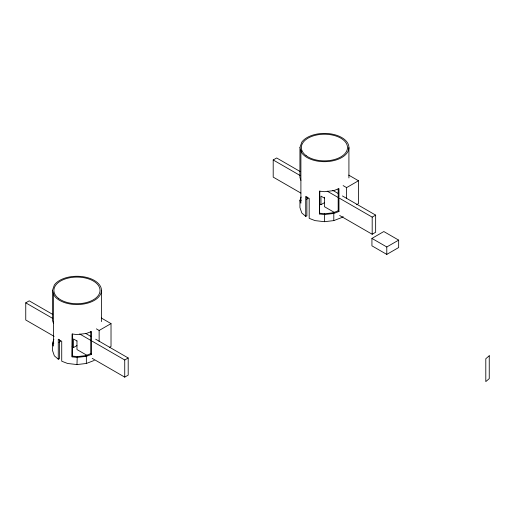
<?xml version="1.0" encoding="UTF-8"?>
<svg xmlns="http://www.w3.org/2000/svg" width="515" height="515" viewBox="0 0 515 515"><rect width="100%" height="100%" fill="white"/><g stroke="black" fill="none" stroke-linecap="round" stroke-linejoin="round"><path stroke-width="0.77" d="M52.479 290.409L54.339 284.995A24.495 14.143 0 0 1 91.882 279.188A24.495 14.143 0 0 1 91.882 301.629A24.495 14.143 0 0 1 54.339 295.816L52.479 290.409L52.479 320.414L53.444 323.233M53.875 339.218L52.479 343.273L52.479 350.412L54.339 355.826L58.266 359.213L59.425 358.762L59.425 339.565M72.094 356.856L72.094 333.997L76.973 334.557L86.346 333.482L91.509 331.493L91.509 354.352L86.346 356.341L76.973 357.416L72.094 356.856L72.37 333.99M91.509 354.352L90.73 353.676L85.567 355.665L77.244 356.625L76.973 364.556L86.346 363.481L94.296 360.41M299.93 147.541L301.796 142.127A24.495 14.143 0 0 1 339.34 136.321A24.495 14.143 0 0 1 339.34 158.762A24.495 14.143 0 0 1 301.796 152.955L299.93 147.541L299.93 177.553L300.902 180.366M301.095 197.026L299.93 200.406L299.93 207.545L301.796 212.959L305.717 216.345L306.882 215.901L306.882 196.698M319.545 213.989L319.545 191.129L324.424 191.696L333.797 190.614L338.96 188.625L338.96 211.485L333.797 213.474L324.424 214.549L319.545 213.989L319.821 191.129M338.96 211.485L338.181 210.815L333.025 212.804L324.701 213.757L324.424 221.688L315.051 220.613L309.18 218.347L309.18 198.346L307.101 197.548L305.717 196.344L305.717 216.345M58.955 342.469L60.661 340.994M306.406 199.601L308.112 198.127M54.127 336.366L25.75 319.982L25.75 302.839L29.213 300.837L52.749 314.427M300.889 193.099L273.201 177.115L273.201 159.972L276.664 157.97L300.2 171.559M96.369 328.866L99.144 330.469L111.021 323.613L111.021 346.473L109.701 347.232M343.125 185.6L346.601 187.608L358.479 180.752L358.479 203.605L356.496 204.751M72.126 346.756L73.51 347.554L76.973 345.552M319.577 203.889L320.961 204.687L324.424 202.691M92.198 341.2L124.733 359.985L128.196 357.983L128.196 375.126L124.733 377.128L92.198 358.343M339.649 198.333L372.184 217.118L375.647 215.116L375.647 232.259L372.184 234.261L339.655 215.482M371.933 238.406L383.817 231.544L398.661 240.119L398.661 247.548L386.784 254.404L371.933 245.835L371.933 238.406L386.784 246.975L398.661 240.119M324.424 221.688L333.797 220.613L341.748 217.549A24.495 14.143 0 0 0 343.177 216.648M301.301 200.251L299.93 200.406L300.902 203.225L300.902 150.361M53.85 343.119L52.479 343.273L53.444 346.093L53.444 293.222M319.821 213.197L324.701 213.757M72.37 356.065L77.244 356.625M76.973 364.556L67.6 363.481L61.729 361.215L61.729 341.213L59.65 340.409L58.266 339.211L58.266 359.213M348.752 175.132L358.479 180.752M332.735 190.338L338.271 193.537M342.423 195.938L375.647 215.116M273.201 159.972L300.2 175.557M327.192 191.142L338.265 197.535M324.424 198.114L320.961 196.118L320.961 204.687M334.113 212.283L324.424 206.689L324.424 197.232M101.301 318L111.021 323.613M85.973 333.604L90.82 336.404M95.661 339.198L128.196 357.983M25.75 302.839L52.742 318.425M79.741 334.01L90.814 340.402M76.973 340.981L73.51 338.979L73.51 347.554M87.357 355.55L76.973 349.556L76.973 340.879M333.025 212.804L333.797 213.474L333.797 220.613M85.567 355.665L86.346 356.341L86.346 363.481M386.784 246.975L386.784 254.404M372.184 217.118L372.184 234.261M348.919 147.541L348.919 177.945M346.601 187.608L346.601 198.642M338.181 188.741L338.181 210.815M124.733 359.985L124.733 377.128M101.468 290.409L101.468 321.611M99.144 330.469L99.144 341.509M90.73 331.609L90.73 353.676M489.25 355.762L485.8 358.743L485.8 381.602L489.25 378.622L489.25 355.762M58.671 298.513A23.072 13.319 0 0 0 98.288 295.501A23.072 13.319 0 0 0 73.96 277.199A23.072 13.319 0 0 0 58.671 298.513M306.122 155.652A23.072 13.319 0 0 0 345.739 152.64A23.072 13.319 0 0 0 321.411 134.338A23.072 13.319 0 0 0 306.122 155.652"/></g></svg>
